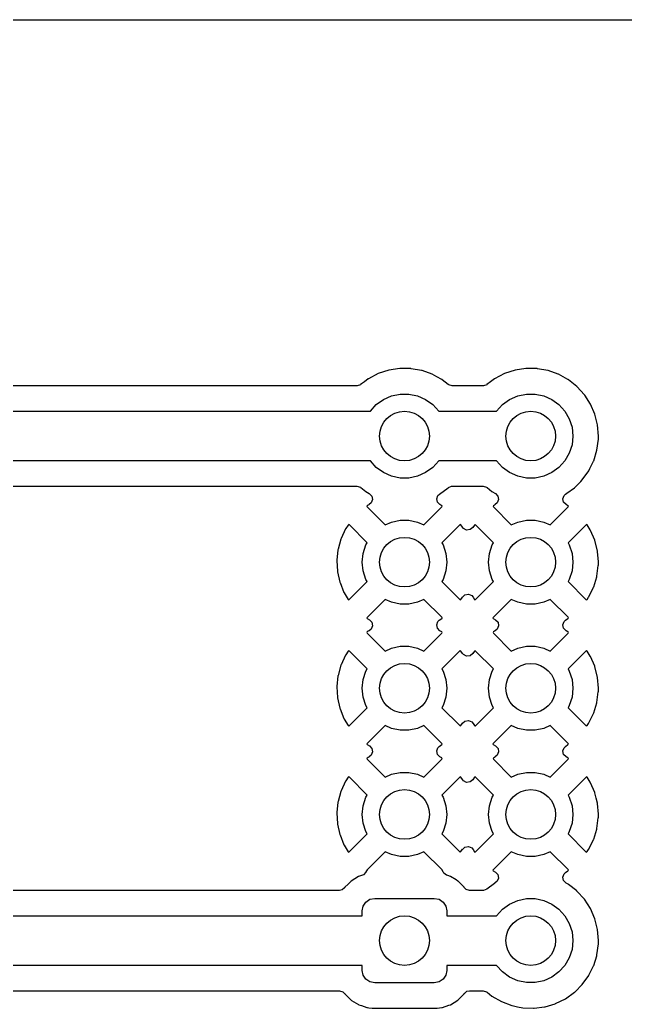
# Model space of a CAD drawing. Extents: x 64 to 233, y -134 to -59.
# Drawn here: x 197.24 to 209.43, y -78.83 to -58.93 of the extents above; entities that cross this region are included whole.
import ezdxf

# ---------------------------------------------------------------- set-up
doc = ezdxf.new("R2010")
doc.units = 0
doc.layers.add('BLACK', color=7, linetype='CONTINUOUS')

msp = doc.modelspace()

# ---------------------------------------------------------------- linework, layer by layer
at = {"layer": 'BLACK', "linetype": 'CONTINUOUS'}
for p, q in [((64.1345, -58.9285), (233.045, -58.9285)), ((204.459, -66.0534), (204.261, -66.1565)), ((204.672, -65.984), (204.459, -66.0534)), ((204.892, -65.9502), (204.672, -65.984)), ((204.898, -65.9502), (204.892, -65.9502)), ((205.042, -65.952), (204.898, -65.9502)), ((204.898, -65.9502), (204.898, -65.9502)), ((205.116, -65.9529), (205.042, -65.952)), ((205.121, -65.9538), (205.116, -65.9529)), ((205.331, -65.9912), (205.121, -65.9538)), ((205.121, -65.9538), (205.121, -65.9538)), ((205.336, -65.9921), (205.331, -65.9912)), ((205.331, -65.9912), (205.331, -65.9912)), ((205.341, -65.9938), (205.336, -65.9921)), ((205.541, -66.0649), (205.341, -65.9938)), ((205.341, -65.9938), (205.341, -65.9938)), ((205.546, -66.0666), (205.541, -66.0649)), ((205.541, -66.0649), (205.541, -66.0649)), ((205.64, -66.1182), (205.546, -66.0666)), ((206.999, -66.0534), (206.801, -66.1565)), ((207.212, -65.984), (206.999, -66.0534)), ((207.432, -65.9502), (207.212, -65.984)), ((207.438, -65.9502), (207.432, -65.9502)), ((207.582, -65.952), (207.438, -65.9502)), ((207.438, -65.9502), (207.438, -65.9502)), ((207.656, -65.9529), (207.582, -65.952)), ((207.661, -65.9538), (207.656, -65.9529)), ((207.871, -65.9912), (207.661, -65.9538)), ((207.661, -65.9538), (207.661, -65.9538)), ((207.876, -65.9921), (207.871, -65.9912)), ((207.871, -65.9912), (207.871, -65.9912)), ((207.881, -65.9938), (207.876, -65.9921)), ((208.081, -66.0649), (207.881, -65.9938)), ((207.881, -65.9938), (207.881, -65.9938)), ((208.086, -66.0666), (208.081, -66.0649)), ((208.081, -66.0649), (208.081, -66.0649)), ((208.18, -66.1182), (208.086, -66.0666)), ((204.102, -66.2763), (204.035, -66.3012)), ((204.104, -66.2744), (204.102, -66.2763)), ((204.179, -66.2181), (204.104, -66.2744)), ((204.257, -66.1596), (204.179, -66.2181)), ((204.261, -66.1565), (204.257, -66.1596)), ((204.257, -66.1596), (204.257, -66.1596)), ((205.735, -66.1708), (205.64, -66.1182)), ((205.742, -66.1746), (205.735, -66.1708)), ((205.746, -66.1778), (205.742, -66.1746)), ((205.868, -66.2744), (205.746, -66.1778)), ((205.746, -66.1778), (205.746, -66.1778)), ((205.878, -66.2815), (205.868, -66.2744)), ((206.642, -66.2763), (206.575, -66.3012)), ((206.644, -66.2744), (206.642, -66.2763)), ((206.719, -66.2181), (206.644, -66.2744)), ((206.797, -66.1596), (206.719, -66.2181)), ((206.801, -66.1565), (206.797, -66.1596)), ((206.797, -66.1596), (206.797, -66.1596)), ((208.275, -66.1708), (208.18, -66.1182)), ((208.282, -66.1746), (208.275, -66.1708)), ((208.286, -66.1778), (208.282, -66.1746)), ((208.453, -66.3098), (208.286, -66.1778)), ((208.286, -66.1778), (208.286, -66.1778)), ((204.026, -66.3015), (196.539, -66.3015)), ((204.035, -66.3012), (204.026, -66.3015)), ((204.725, -66.5016), (204.899, -66.4647)), ((204.899, -66.4647), (205.076, -66.4647)), ((205.076, -66.4647), (205.25, -66.5016)), ((205.946, -66.3015), (205.878, -66.2815)), ((206.566, -66.3015), (205.946, -66.3015)), ((206.575, -66.3012), (206.566, -66.3015)), ((207.265, -66.5016), (207.439, -66.4647)), ((207.439, -66.4647), (207.616, -66.4647)), ((207.616, -66.4647), (207.79, -66.5016)), ((208.453, -66.3099), (208.453, -66.3098)), ((208.457, -66.3131), (208.453, -66.3099)), ((208.608, -66.4783), (208.457, -66.3131)), ((204.419, -66.6783), (204.562, -66.5739)), ((204.562, -66.5739), (204.725, -66.5016)), ((205.25, -66.5016), (205.412, -66.5739)), ((205.412, -66.5739), (205.556, -66.6783)), ((206.959, -66.6783), (207.102, -66.5739)), ((207.102, -66.5739), (207.265, -66.5016)), ((207.79, -66.5016), (207.952, -66.5739)), ((207.952, -66.5739), (208.096, -66.6783)), ((208.614, -66.4889), (208.608, -66.4783)), ((208.729, -66.6658), (208.614, -66.4889)), ((208.818, -66.8707), (208.729, -66.6658)), ((196.267, -66.81), (204.3, -66.81)), ((204.3, -66.81), (204.419, -66.6783)), ((205.556, -66.6783), (205.675, -66.81)), ((205.675, -66.81), (206.84, -66.81)), ((206.84, -66.81), (206.959, -66.6783)), ((208.096, -66.6783), (208.215, -66.8104)), ((208.215, -66.8104), (208.304, -66.9643)), ((208.872, -67.0874), (208.818, -66.8707)), ((208.304, -66.9643), (208.359, -67.1333)), ((208.359, -67.1333), (208.377, -67.31)), ((208.891, -67.31), (208.872, -67.0874)), ((208.377, -67.31), (208.359, -67.4867)), ((208.86, -67.5981), (208.889, -67.3766)), ((208.889, -67.3766), (208.891, -67.31)), ((208.304, -67.6557), (208.215, -67.8096)), ((208.359, -67.4867), (208.304, -67.6557)), ((208.795, -67.8118), (208.86, -67.5981)), ((204.3, -67.81), (196.267, -67.81)), ((204.419, -67.9417), (204.3, -67.81)), ((205.675, -67.81), (205.556, -67.9417)), ((206.84, -67.81), (205.675, -67.81)), ((206.959, -67.9417), (206.84, -67.81)), ((208.215, -67.8096), (208.096, -67.9417)), ((208.72, -67.964), (208.793, -67.8165)), ((208.793, -67.8165), (208.795, -67.8118)), ((208.793, -67.8165), (208.793, -67.8165)), ((204.562, -68.0461), (204.419, -67.9417)), ((204.725, -68.1184), (204.562, -68.0461)), ((205.412, -68.0461), (205.25, -68.1184)), ((205.556, -67.9417), (205.412, -68.0461)), ((207.102, -68.0461), (206.959, -67.9417)), ((207.265, -68.1184), (207.102, -68.0461)), ((207.952, -68.0461), (207.79, -68.1184)), ((208.096, -67.9417), (207.952, -68.0461)), ((208.566, -68.1935), (208.696, -68.0121)), ((208.696, -68.0121), (208.72, -67.964)), ((204.899, -68.1553), (204.725, -68.1184)), ((205.076, -68.1553), (204.899, -68.1553)), ((205.25, -68.1184), (205.076, -68.1553)), ((207.439, -68.1553), (207.265, -68.1184)), ((207.616, -68.1553), (207.439, -68.1553)), ((207.79, -68.1184), (207.616, -68.1553)), ((208.42, -68.3385), (208.533, -68.2256)), ((208.533, -68.2256), (208.566, -68.1935)), ((196.544, -68.3185), (204.03, -68.3185)), ((204.03, -68.3185), (204.098, -68.3385)), ((204.098, -68.3385), (204.11, -68.3476)), ((204.11, -68.3476), (204.206, -68.4266)), ((204.206, -68.4266), (204.279, -68.4698)), ((205.688, -68.4792), (205.863, -68.3542)), ((205.863, -68.3542), (205.867, -68.3512)), ((205.867, -68.3512), (205.87, -68.3482)), ((205.87, -68.3482), (205.935, -68.3196)), ((205.935, -68.3196), (205.951, -68.3185)), ((205.951, -68.3185), (206.57, -68.3185)), ((206.57, -68.3185), (206.638, -68.3385)), ((206.638, -68.3385), (206.65, -68.3476)), ((206.65, -68.3476), (206.746, -68.4266)), ((206.746, -68.4266), (206.819, -68.4698)), ((208.228, -68.4792), (208.251, -68.4625)), ((208.251, -68.4625), (208.407, -68.3512)), ((208.407, -68.3512), (208.42, -68.3385)), ((204.315, -68.657), (204.274, -68.6903)), ((204.279, -68.4698), (204.328, -68.5214)), ((204.341, -68.5912), (204.315, -68.657)), ((204.328, -68.5214), (204.341, -68.5912)), ((205.635, -68.5722), (205.66, -68.5058)), ((205.65, -68.6417), (205.635, -68.5722)), ((205.7, -68.6921), (205.65, -68.6417)), ((205.66, -68.5058), (205.688, -68.4792)), ((206.855, -68.657), (206.814, -68.6903)), ((206.819, -68.4698), (206.868, -68.5214)), ((206.881, -68.5912), (206.855, -68.657)), ((206.868, -68.5214), (206.881, -68.5912)), ((208.175, -68.5722), (208.2, -68.5058)), ((208.19, -68.6417), (208.175, -68.5722)), ((208.24, -68.6921), (208.19, -68.6417)), ((208.2, -68.5058), (208.228, -68.4792)), ((204.237, -68.7151), (204.229, -68.7264)), ((204.229, -68.7264), (204.235, -68.7388)), ((204.235, -68.7388), (204.596, -69.0991)), ((204.257, -68.7), (204.237, -68.7151)), ((204.266, -68.6945), (204.257, -68.7)), ((204.274, -68.6903), (204.266, -68.6945)), ((205.379, -69.0991), (205.741, -68.7374)), ((205.737, -68.7125), (205.7, -68.6921)), ((205.741, -68.7152), (205.737, -68.7125)), ((205.748, -68.7245), (205.741, -68.7152)), ((205.741, -68.7374), (205.748, -68.7245)), ((206.777, -68.7151), (206.769, -68.7264)), ((206.769, -68.7264), (206.775, -68.7388)), ((206.775, -68.7388), (207.136, -69.0991)), ((206.797, -68.7), (206.777, -68.7151)), ((206.806, -68.6945), (206.797, -68.7)), ((206.814, -68.6903), (206.806, -68.6945)), ((207.919, -69.0991), (208.281, -68.7374)), ((208.277, -68.7125), (208.24, -68.6921)), ((208.281, -68.7152), (208.277, -68.7125)), ((208.288, -68.7245), (208.281, -68.7152)), ((208.281, -68.7374), (208.288, -68.7245)), ((204.596, -69.0991), (204.725, -69.0416)), ((204.725, -69.0416), (204.899, -69.0047)), ((204.899, -69.0047), (205.076, -69.0047)), ((205.076, -69.0047), (205.25, -69.0416)), ((205.25, -69.0416), (205.379, -69.0991)), ((207.136, -69.0991), (207.265, -69.0416)), ((207.265, -69.0416), (207.439, -69.0047)), ((207.439, -69.0047), (207.616, -69.0047)), ((207.616, -69.0047), (207.79, -69.0416)), ((207.79, -69.0416), (207.919, -69.0991)), ((203.801, -69.1816), (203.711, -69.3748)), ((203.806, -69.1727), (203.801, -69.1816)), ((203.854, -69.1024), (203.806, -69.1727)), ((203.866, -69.0928), (203.854, -69.1024)), ((203.877, -69.0991), (203.866, -69.0928)), ((204.237, -69.4589), (203.877, -69.0991)), ((206.1, -69.0964), (205.738, -69.4589)), ((206.11, -69.092), (206.1, -69.0964)), ((206.121, -69.1012), (206.11, -69.092)), ((206.151, -69.148), (206.121, -69.1012)), ((206.172, -69.1724), (206.151, -69.148)), ((206.235, -69.2037), (206.172, -69.1724)), ((206.306, -69.1955), (206.235, -69.2037)), ((206.361, -69.1505), (206.306, -69.1955)), ((206.394, -69.1024), (206.361, -69.1505)), ((206.406, -69.0928), (206.394, -69.1024)), ((206.417, -69.0991), (206.406, -69.0928)), ((206.777, -69.4589), (206.417, -69.0991)), ((208.64, -69.0964), (208.278, -69.4589)), ((208.65, -69.092), (208.64, -69.0964)), ((208.661, -69.1012), (208.65, -69.092)), ((208.726, -69.2017), (208.661, -69.1012)), ((208.73, -69.2108), (208.726, -69.2017)), ((208.815, -69.4061), (208.73, -69.2108)), ((203.707, -69.3845), (203.65, -69.5897)), ((203.711, -69.3748), (203.707, -69.3845)), ((204.211, -69.5043), (204.237, -69.4589)), ((205.738, -69.4589), (205.764, -69.5043)), ((206.751, -69.5043), (206.777, -69.4589)), ((208.278, -69.4589), (208.304, -69.5043)), ((208.819, -69.4159), (208.815, -69.4061)), ((208.871, -69.6224), (208.819, -69.4159)), ((203.648, -69.5998), (203.626, -69.8116)), ((203.65, -69.5897), (203.648, -69.5998)), ((204.156, -69.6733), (204.211, -69.5043)), ((205.764, -69.5043), (205.819, -69.6733)), ((206.696, -69.6733), (206.751, -69.5043)), ((208.304, -69.5043), (208.359, -69.6733)), ((208.872, -69.6326), (208.871, -69.6224)), ((208.89, -69.8466), (208.872, -69.6326)), ((203.626, -69.8116), (203.626, -69.8219)), ((203.626, -69.8219), (203.638, -70.0345)), ((204.137, -69.85), (204.156, -69.6733)), ((204.156, -70.0267), (204.137, -69.85)), ((205.819, -69.6733), (205.837, -69.85)), ((205.837, -69.85), (205.819, -70.0267)), ((206.677, -69.85), (206.696, -69.6733)), ((206.696, -70.0267), (206.677, -69.85)), ((208.359, -69.6733), (208.377, -69.85)), ((208.377, -69.85), (208.359, -70.0267)), ((208.889, -69.9132), (208.89, -69.8534)), ((208.89, -69.8534), (208.89, -69.8466)), ((203.638, -70.0345), (203.639, -70.0447)), ((203.639, -70.0447), (203.686, -70.2524)), ((204.211, -70.1957), (204.156, -70.0267)), ((205.819, -70.0267), (205.764, -70.1957)), ((206.751, -70.1957), (206.696, -70.0267)), ((208.359, -70.0267), (208.304, -70.1957)), ((208.86, -70.1328), (208.888, -69.9199)), ((208.888, -69.9199), (208.889, -69.9132)), ((203.686, -70.2524), (203.689, -70.2623)), ((203.873, -70.6051), (204.237, -70.2411)), ((204.237, -70.2411), (204.211, -70.1957)), ((205.764, -70.1957), (205.738, -70.2411)), ((205.738, -70.2411), (206.098, -70.6013)), ((206.413, -70.6051), (206.777, -70.2411)), ((206.777, -70.2411), (206.751, -70.1957)), ((208.304, -70.1957), (208.278, -70.2411)), ((208.278, -70.2411), (208.638, -70.6013)), ((208.796, -70.3467), (208.858, -70.1429)), ((208.858, -70.1429), (208.86, -70.1328)), ((203.689, -70.2623), (203.769, -70.4596)), ((208.698, -70.5472), (208.792, -70.3563)), ((208.792, -70.3563), (208.796, -70.3467)), ((203.769, -70.4596), (203.774, -70.4688)), ((203.774, -70.4688), (203.854, -70.5994)), ((203.854, -70.5994), (203.864, -70.6089)), ((203.864, -70.6089), (203.873, -70.6051)), ((204.596, -70.6009), (204.234, -70.9625)), ((204.725, -70.6584), (204.596, -70.6009)), ((205.379, -70.6009), (205.25, -70.6584)), ((205.738, -70.9599), (205.379, -70.6009)), ((206.098, -70.6013), (206.11, -70.6078)), ((206.11, -70.6078), (206.122, -70.5989)), ((206.122, -70.5989), (206.156, -70.5518)), ((206.156, -70.5518), (206.157, -70.5526)), ((206.157, -70.5526), (206.204, -70.5089)), ((206.204, -70.5089), (206.274, -70.4967)), ((206.274, -70.4967), (206.34, -70.5242)), ((206.34, -70.5242), (206.367, -70.556)), ((206.367, -70.556), (206.394, -70.5994)), ((206.394, -70.5994), (206.404, -70.6089)), ((206.404, -70.6089), (206.413, -70.6051)), ((207.136, -70.6009), (206.774, -70.9625)), ((207.265, -70.6584), (207.136, -70.6009)), ((207.919, -70.6009), (207.79, -70.6584)), ((208.278, -70.9599), (207.919, -70.6009)), ((208.638, -70.6013), (208.65, -70.6078)), ((208.65, -70.6078), (208.662, -70.5989)), ((208.662, -70.5989), (208.693, -70.556)), ((208.693, -70.556), (208.698, -70.5472)), ((204.899, -70.6953), (204.725, -70.6584)), ((205.076, -70.6953), (204.899, -70.6953)), ((205.25, -70.6584), (205.076, -70.6953)), ((207.439, -70.6953), (207.265, -70.6584)), ((207.616, -70.6953), (207.439, -70.6953)), ((207.79, -70.6584), (207.616, -70.6953)), ((204.234, -70.9625), (204.227, -70.9749)), ((204.227, -70.9749), (204.233, -70.9819)), ((204.233, -70.9819), (204.28, -71.0095)), ((204.28, -71.0095), (204.329, -71.0611)), ((205.635, -71.112), (205.66, -71.0456)), ((205.66, -71.0456), (205.687, -71.019)), ((205.687, -71.019), (205.737, -70.9837)), ((205.737, -70.9837), (205.744, -70.9749)), ((205.745, -70.973), (205.738, -70.9599)), ((205.744, -70.9749), (205.745, -70.973)), ((206.774, -70.9625), (206.767, -70.9749)), ((206.767, -70.9749), (206.773, -70.9819)), ((206.773, -70.9819), (206.82, -71.0095)), ((206.82, -71.0095), (206.869, -71.0611)), ((208.175, -71.112), (208.2, -71.0456)), ((208.2, -71.0456), (208.227, -71.019)), ((208.227, -71.019), (208.277, -70.9837)), ((208.277, -70.9837), (208.285, -70.973)), ((208.285, -70.973), (208.278, -70.9599)), ((204.257, -71.24), (204.237, -71.2551)), ((204.266, -71.2345), (204.257, -71.24)), ((204.275, -71.2301), (204.266, -71.2345)), ((204.315, -71.1967), (204.275, -71.2301)), ((204.342, -71.1309), (204.315, -71.1967)), ((204.329, -71.0611), (204.342, -71.1309)), ((205.65, -71.1814), (205.635, -71.112)), ((205.7, -71.2319), (205.65, -71.1814)), ((205.737, -71.2525), (205.7, -71.2319)), ((205.741, -71.2552), (205.737, -71.2525)), ((206.797, -71.24), (206.777, -71.2551)), ((206.806, -71.2345), (206.797, -71.24)), ((206.815, -71.2301), (206.806, -71.2345)), ((206.855, -71.1967), (206.815, -71.2301)), ((206.882, -71.1309), (206.855, -71.1967)), ((206.869, -71.0611), (206.882, -71.1309)), ((208.19, -71.1814), (208.175, -71.112)), ((208.24, -71.2319), (208.19, -71.1814)), ((208.277, -71.2525), (208.24, -71.2319)), ((208.281, -71.2552), (208.277, -71.2525)), ((204.237, -71.2551), (204.229, -71.2664)), ((204.229, -71.2664), (204.235, -71.2788)), ((204.235, -71.2788), (204.596, -71.6391)), ((205.379, -71.6391), (205.741, -71.2774)), ((205.748, -71.2645), (205.741, -71.2552)), ((205.741, -71.2774), (205.748, -71.2645)), ((206.777, -71.2551), (206.769, -71.2664)), ((206.769, -71.2664), (206.775, -71.2788)), ((206.775, -71.2788), (207.136, -71.6391)), ((207.919, -71.6391), (208.281, -71.2774)), ((208.288, -71.2645), (208.281, -71.2552)), ((208.281, -71.2774), (208.288, -71.2645)), ((203.854, -71.6424), (203.806, -71.7127)), ((203.866, -71.6328), (203.854, -71.6424)), ((203.877, -71.6391), (203.866, -71.6328)), ((204.237, -71.9989), (203.877, -71.6391)), ((204.596, -71.6391), (204.725, -71.5816)), ((204.725, -71.5816), (204.899, -71.5447)), ((204.899, -71.5447), (205.076, -71.5447)), ((205.076, -71.5447), (205.25, -71.5816)), ((205.25, -71.5816), (205.379, -71.6391)), ((206.1, -71.6364), (205.738, -71.9989)), ((206.11, -71.632), (206.1, -71.6364)), ((206.121, -71.6412), (206.11, -71.632)), ((206.151, -71.688), (206.121, -71.6412)), ((206.394, -71.6424), (206.361, -71.6905)), ((206.406, -71.6328), (206.394, -71.6424)), ((206.417, -71.6391), (206.406, -71.6328)), ((206.777, -71.9989), (206.417, -71.6391)), ((207.136, -71.6391), (207.265, -71.5816)), ((207.265, -71.5816), (207.439, -71.5447)), ((207.439, -71.5447), (207.616, -71.5447)), ((207.616, -71.5447), (207.79, -71.5816)), ((207.79, -71.5816), (207.919, -71.6391)), ((208.64, -71.6364), (208.278, -71.9989)), ((208.65, -71.632), (208.64, -71.6364)), ((208.661, -71.6412), (208.65, -71.632)), ((208.726, -71.7417), (208.661, -71.6412)), ((203.801, -71.7216), (203.711, -71.9148)), ((203.806, -71.7127), (203.801, -71.7216)), ((206.172, -71.7124), (206.151, -71.688)), ((206.235, -71.7437), (206.172, -71.7124)), ((206.306, -71.7355), (206.235, -71.7437)), ((206.361, -71.6905), (206.306, -71.7355)), ((208.73, -71.7508), (208.726, -71.7417)), ((208.815, -71.9461), (208.73, -71.7508)), ((203.707, -71.9245), (203.65, -72.1297)), ((203.711, -71.9148), (203.707, -71.9245)), ((204.156, -72.2133), (204.211, -72.0443)), ((204.211, -72.0443), (204.237, -71.9989)), ((205.738, -71.9989), (205.764, -72.0443)), ((205.764, -72.0443), (205.819, -72.2133)), ((206.696, -72.2133), (206.751, -72.0443)), ((206.751, -72.0443), (206.777, -71.9989)), ((208.278, -71.9989), (208.304, -72.0443)), ((208.304, -72.0443), (208.359, -72.2133)), ((208.819, -71.9559), (208.815, -71.9461)), ((208.871, -72.1624), (208.819, -71.9559)), ((203.648, -72.1398), (203.626, -72.3516)), ((203.65, -72.1297), (203.648, -72.1398)), ((204.137, -72.39), (204.156, -72.2133)), ((205.819, -72.2133), (205.837, -72.39)), ((206.677, -72.39), (206.696, -72.2133)), ((208.359, -72.2133), (208.377, -72.39)), ((208.872, -72.1726), (208.871, -72.1624)), ((208.89, -72.3866), (208.872, -72.1726)), ((203.626, -72.3516), (203.626, -72.3619)), ((203.626, -72.3619), (203.638, -72.5745)), ((204.156, -72.5667), (204.137, -72.39)), ((205.837, -72.39), (205.819, -72.5667)), ((206.696, -72.5667), (206.677, -72.39)), ((208.377, -72.39), (208.359, -72.5667)), ((208.889, -72.4532), (208.89, -72.3934)), ((208.89, -72.3934), (208.89, -72.3866)), ((203.638, -72.5745), (203.639, -72.5847)), ((203.639, -72.5847), (203.686, -72.7924)), ((204.211, -72.7357), (204.156, -72.5667)), ((205.819, -72.5667), (205.764, -72.7357)), ((206.751, -72.7357), (206.696, -72.5667)), ((208.359, -72.5667), (208.304, -72.7357)), ((208.86, -72.6728), (208.888, -72.4599)), ((208.888, -72.4599), (208.889, -72.4532)), ((203.686, -72.7924), (203.689, -72.8023)), ((203.689, -72.8023), (203.769, -72.9996)), ((203.873, -73.1451), (204.237, -72.7811)), ((204.237, -72.7811), (204.211, -72.7357)), ((205.764, -72.7357), (205.738, -72.7811)), ((205.738, -72.7811), (206.098, -73.1413)), ((206.413, -73.1451), (206.777, -72.7811)), ((206.777, -72.7811), (206.751, -72.7357)), ((208.304, -72.7357), (208.278, -72.7811)), ((208.278, -72.7811), (208.638, -73.1413)), ((208.796, -72.8867), (208.858, -72.6829)), ((208.858, -72.6829), (208.86, -72.6728)), ((203.769, -72.9996), (203.774, -73.0088)), ((203.774, -73.0088), (203.854, -73.1394)), ((206.204, -73.0489), (206.274, -73.0367)), ((206.274, -73.0367), (206.34, -73.0642)), ((208.698, -73.0872), (208.792, -72.8963)), ((208.792, -72.8963), (208.796, -72.8867)), ((203.854, -73.1394), (203.864, -73.1489)), ((203.864, -73.1489), (203.873, -73.1451)), ((204.596, -73.1409), (204.234, -73.5025)), ((204.725, -73.1984), (204.596, -73.1409)), ((204.899, -73.2353), (204.725, -73.1984)), ((205.076, -73.2353), (204.899, -73.2353)), ((205.25, -73.1984), (205.076, -73.2353)), ((205.379, -73.1409), (205.25, -73.1984)), ((205.738, -73.4999), (205.379, -73.1409)), ((206.098, -73.1413), (206.11, -73.1478)), ((206.11, -73.1478), (206.122, -73.1389)), ((206.122, -73.1389), (206.156, -73.0918)), ((206.156, -73.0918), (206.157, -73.0926)), ((206.157, -73.0926), (206.204, -73.0489)), ((206.34, -73.0642), (206.367, -73.096)), ((206.367, -73.096), (206.394, -73.1394)), ((206.394, -73.1394), (206.404, -73.1489)), ((206.404, -73.1489), (206.413, -73.1451)), ((207.136, -73.1409), (206.774, -73.5025)), ((207.265, -73.1984), (207.136, -73.1409)), ((207.439, -73.2353), (207.265, -73.1984)), ((207.616, -73.2353), (207.439, -73.2353)), ((207.79, -73.1984), (207.616, -73.2353)), ((207.919, -73.1409), (207.79, -73.1984)), ((208.278, -73.4999), (207.919, -73.1409)), ((208.638, -73.1413), (208.65, -73.1478)), ((208.65, -73.1478), (208.662, -73.1389)), ((208.662, -73.1389), (208.693, -73.096)), ((208.693, -73.096), (208.698, -73.0872)), ((204.234, -73.5025), (204.227, -73.5149)), ((204.227, -73.5149), (204.233, -73.5219)), ((204.233, -73.5219), (204.28, -73.5495)), ((204.28, -73.5495), (204.329, -73.6011)), ((204.329, -73.6011), (204.342, -73.6709)), ((205.635, -73.652), (205.66, -73.5856)), ((205.66, -73.5856), (205.687, -73.559)), ((205.687, -73.559), (205.737, -73.5237)), ((205.737, -73.5237), (205.744, -73.5149)), ((205.745, -73.513), (205.738, -73.4999)), ((205.744, -73.5149), (205.745, -73.513)), ((206.774, -73.5025), (206.767, -73.5149)), ((206.767, -73.5149), (206.773, -73.5219)), ((206.773, -73.5219), (206.82, -73.5495)), ((206.82, -73.5495), (206.869, -73.6011)), ((206.869, -73.6011), (206.882, -73.6709)), ((208.175, -73.652), (208.2, -73.5856)), ((208.2, -73.5856), (208.227, -73.559)), ((208.227, -73.559), (208.277, -73.5237)), ((208.277, -73.5237), (208.285, -73.513)), ((208.285, -73.513), (208.278, -73.4999)), ((204.237, -73.7951), (204.229, -73.8064)), ((204.229, -73.8064), (204.235, -73.8188)), ((204.235, -73.8188), (204.596, -74.1791)), ((204.257, -73.78), (204.237, -73.7951)), ((204.266, -73.7745), (204.257, -73.78)), ((204.275, -73.7701), (204.266, -73.7745)), ((204.315, -73.7367), (204.275, -73.7701)), ((204.342, -73.6709), (204.315, -73.7367)), ((205.379, -74.1791), (205.741, -73.8174)), ((205.65, -73.7214), (205.635, -73.652)), ((205.7, -73.7719), (205.65, -73.7214)), ((205.737, -73.7925), (205.7, -73.7719)), ((205.741, -73.7952), (205.737, -73.7925)), ((205.748, -73.8045), (205.741, -73.7952)), ((205.741, -73.8174), (205.748, -73.8045)), ((206.777, -73.7951), (206.769, -73.8064)), ((206.769, -73.8064), (206.775, -73.8188)), ((206.775, -73.8188), (207.136, -74.1791)), ((206.797, -73.78), (206.777, -73.7951)), ((206.806, -73.7745), (206.797, -73.78)), ((206.815, -73.7701), (206.806, -73.7745)), ((206.855, -73.7367), (206.815, -73.7701)), ((206.882, -73.6709), (206.855, -73.7367)), ((207.919, -74.1791), (208.281, -73.8174)), ((208.19, -73.7214), (208.175, -73.652)), ((208.24, -73.7719), (208.19, -73.7214)), ((208.277, -73.7925), (208.24, -73.7719)), ((208.281, -73.7952), (208.277, -73.7925)), ((208.288, -73.8045), (208.281, -73.7952)), ((208.281, -73.8174), (208.288, -73.8045)), ((203.854, -74.1824), (203.806, -74.2527)), ((203.866, -74.1728), (203.854, -74.1824)), ((203.877, -74.1791), (203.866, -74.1728)), ((204.237, -74.5389), (203.877, -74.1791)), ((204.596, -74.1791), (204.725, -74.1216)), ((204.725, -74.1216), (204.899, -74.0847)), ((204.899, -74.0847), (205.076, -74.0847)), ((205.076, -74.0847), (205.25, -74.1216)), ((205.25, -74.1216), (205.379, -74.1791)), ((206.1, -74.1764), (205.738, -74.5389)), ((206.11, -74.172), (206.1, -74.1764)), ((206.121, -74.1812), (206.11, -74.172)), ((206.151, -74.228), (206.121, -74.1812)), ((206.172, -74.2524), (206.151, -74.228)), ((206.361, -74.2305), (206.306, -74.2755)), ((206.394, -74.1824), (206.361, -74.2305)), ((206.406, -74.1728), (206.394, -74.1824)), ((206.417, -74.1791), (206.406, -74.1728)), ((206.777, -74.5389), (206.417, -74.1791)), ((207.136, -74.1791), (207.265, -74.1216)), ((207.265, -74.1216), (207.439, -74.0847)), ((207.439, -74.0847), (207.616, -74.0847)), ((207.616, -74.0847), (207.79, -74.1216)), ((207.79, -74.1216), (207.919, -74.1791)), ((208.64, -74.1764), (208.278, -74.5389)), ((208.65, -74.172), (208.64, -74.1764)), ((208.661, -74.1812), (208.65, -74.172)), ((208.726, -74.2817), (208.661, -74.1812)), ((203.801, -74.2616), (203.711, -74.4548)), ((203.806, -74.2527), (203.801, -74.2616)), ((206.235, -74.2837), (206.172, -74.2524)), ((206.306, -74.2755), (206.235, -74.2837)), ((208.73, -74.2908), (208.726, -74.2817)), ((208.815, -74.4861), (208.73, -74.2908)), ((203.707, -74.4645), (203.65, -74.6697)), ((203.711, -74.4548), (203.707, -74.4645)), ((204.156, -74.7533), (204.211, -74.5843)), ((204.211, -74.5843), (204.237, -74.5389)), ((205.738, -74.5389), (205.764, -74.5843)), ((205.764, -74.5843), (205.819, -74.7533)), ((206.696, -74.7533), (206.751, -74.5843)), ((206.751, -74.5843), (206.777, -74.5389)), ((208.278, -74.5389), (208.304, -74.5843)), ((208.304, -74.5843), (208.359, -74.7533)), ((208.819, -74.4959), (208.815, -74.4861)), ((208.846, -74.6047), (208.819, -74.4959)), ((208.871, -74.7024), (208.846, -74.6047)), ((203.648, -74.6798), (203.626, -74.8916)), ((203.65, -74.6697), (203.648, -74.6798)), ((204.137, -74.93), (204.156, -74.7533)), ((205.819, -74.7533), (205.837, -74.93)), ((206.677, -74.93), (206.696, -74.7533)), ((208.359, -74.7533), (208.377, -74.93)), ((208.872, -74.7126), (208.871, -74.7024)), ((208.89, -74.9266), (208.872, -74.7126)), ((203.626, -74.8916), (203.626, -74.9019)), ((203.626, -74.9019), (203.638, -75.1145)), ((204.156, -75.1067), (204.137, -74.93)), ((205.837, -74.93), (205.819, -75.1067)), ((206.696, -75.1067), (206.677, -74.93)), ((208.377, -74.93), (208.359, -75.1067)), ((208.86, -75.2128), (208.888, -74.9999)), ((208.888, -74.9999), (208.889, -74.9932)), ((208.889, -74.9932), (208.89, -74.9334)), ((208.89, -74.9334), (208.89, -74.9266)), ((203.638, -75.1145), (203.639, -75.1247)), ((203.639, -75.1247), (203.686, -75.3324)), ((204.211, -75.2757), (204.156, -75.1067)), ((205.819, -75.1067), (205.764, -75.2757)), ((206.751, -75.2757), (206.696, -75.1067)), ((208.359, -75.1067), (208.304, -75.2757)), ((208.796, -75.4267), (208.858, -75.2229)), ((208.858, -75.2229), (208.86, -75.2128)), ((203.686, -75.3324), (203.689, -75.3423)), ((203.689, -75.3423), (203.769, -75.5396)), ((203.873, -75.6851), (204.237, -75.3211)), ((204.237, -75.3211), (204.211, -75.2757)), ((205.764, -75.2757), (205.738, -75.3211)), ((205.738, -75.3211), (206.098, -75.6813)), ((206.413, -75.6851), (206.777, -75.3211)), ((206.777, -75.3211), (206.751, -75.2757)), ((208.304, -75.2757), (208.278, -75.3211)), ((208.278, -75.3211), (208.638, -75.6813)), ((208.792, -75.4363), (208.796, -75.4267)), ((203.769, -75.5396), (203.774, -75.5488)), ((203.774, -75.5488), (203.854, -75.6794)), ((206.122, -75.6789), (206.156, -75.6318)), ((206.156, -75.6318), (206.157, -75.6326)), ((206.157, -75.6326), (206.204, -75.5889)), ((206.204, -75.5889), (206.274, -75.5767)), ((206.274, -75.5767), (206.34, -75.6042)), ((206.34, -75.6042), (206.367, -75.636)), ((208.693, -75.636), (208.698, -75.6272)), ((208.698, -75.6272), (208.792, -75.4363)), ((203.854, -75.6794), (203.864, -75.6889)), ((203.864, -75.6889), (203.873, -75.6851)), ((204.596, -75.6809), (204.234, -76.0425)), ((204.725, -75.7384), (204.596, -75.6809)), ((204.899, -75.7753), (204.725, -75.7384)), ((205.076, -75.7753), (204.899, -75.7753)), ((205.25, -75.7384), (205.076, -75.7753)), ((205.379, -75.6809), (205.25, -75.7384)), ((205.738, -76.0399), (205.379, -75.6809)), ((206.098, -75.6813), (206.11, -75.6878)), ((206.11, -75.6878), (206.122, -75.6789)), ((206.367, -75.636), (206.394, -75.6794)), ((206.394, -75.6794), (206.404, -75.6889)), ((206.404, -75.6889), (206.413, -75.6851)), ((207.136, -75.6809), (206.774, -76.0425)), ((207.265, -75.7384), (207.136, -75.6809)), ((207.439, -75.7753), (207.265, -75.7384)), ((207.616, -75.7753), (207.439, -75.7753)), ((207.79, -75.7384), (207.616, -75.7753)), ((207.919, -75.6809), (207.79, -75.7384)), ((208.278, -76.0399), (207.919, -75.6809)), ((208.638, -75.6813), (208.65, -75.6878)), ((208.65, -75.6878), (208.662, -75.6789)), ((208.662, -75.6789), (208.693, -75.636)), ((204.064, -76.1784), (203.913, -76.2715)), ((204.139, -76.1534), (204.064, -76.1784)), ((204.159, -76.1445), (204.139, -76.1534)), ((204.209, -76.0943), (204.159, -76.1445)), ((204.211, -76.0841), (204.209, -76.0943)), ((204.234, -76.0425), (204.211, -76.0841)), ((205.764, -76.0884), (205.738, -76.0399)), ((205.766, -76.0871), (205.764, -76.0884)), ((205.777, -76.1125), (205.766, -76.0871)), ((205.835, -76.153), (205.777, -76.1125)), ((205.856, -76.1601), (205.835, -76.153)), ((205.91, -76.1779), (205.856, -76.1601)), ((205.916, -76.1817), (205.91, -76.1779)), ((206.024, -76.2477), (205.916, -76.1817)), ((205.916, -76.1817), (205.916, -76.1817)), ((206.774, -76.0425), (206.767, -76.0549)), ((206.767, -76.0549), (206.773, -76.0619)), ((206.773, -76.0619), (206.819, -76.0892)), ((206.819, -76.0892), (206.868, -76.1408)), ((206.881, -76.2106), (206.855, -76.2764)), ((206.868, -76.1408), (206.881, -76.2106)), ((208.175, -76.1917), (208.2, -76.1252)), ((208.19, -76.2611), (208.175, -76.1917)), ((208.2, -76.1252), (208.228, -76.0986)), ((208.228, -76.0986), (208.277, -76.0637)), ((208.277, -76.0637), (208.285, -76.053)), ((208.285, -76.053), (208.278, -76.0399)), ((203.778, -76.4076), (203.732, -76.4491)), ((203.78, -76.4087), (203.778, -76.4076)), ((203.784, -76.4029), (203.78, -76.4087)), ((203.788, -76.3967), (203.784, -76.4029)), ((203.852, -76.3328), (203.788, -76.3967)), ((203.908, -76.2767), (203.852, -76.3328)), ((203.913, -76.2715), (203.908, -76.2767)), ((206.061, -76.2707), (206.024, -76.2477)), ((206.066, -76.2759), (206.061, -76.2707)), ((206.174, -76.3839), (206.066, -76.2759)), ((206.186, -76.3957), (206.174, -76.3839)), ((206.19, -76.4019), (206.186, -76.3957)), ((206.194, -76.4076), (206.19, -76.4019)), ((206.195, -76.4071), (206.194, -76.4076)), ((206.229, -76.4415), (206.195, -76.4071)), ((206.797, -76.3196), (206.642, -76.4363)), ((206.801, -76.3165), (206.797, -76.3196)), ((206.797, -76.3196), (206.797, -76.3196)), ((206.814, -76.3098), (206.801, -76.3165)), ((206.855, -76.2764), (206.814, -76.3098)), ((208.24, -76.3115), (208.19, -76.2611)), ((208.282, -76.3346), (208.24, -76.3115)), ((208.286, -76.3378), (208.282, -76.3346)), ((208.453, -76.4698), (208.286, -76.3378)), ((208.286, -76.3378), (208.286, -76.3378)), ((203.678, -76.4615), (196.539, -76.4615)), ((203.732, -76.4491), (203.678, -76.4615)), ((204.292, -76.639), (204.387, -76.62)), ((204.387, -76.62), (205.587, -76.62)), ((205.587, -76.62), (205.683, -76.639)), ((206.297, -76.4615), (206.229, -76.4415)), ((206.566, -76.4615), (206.297, -76.4615)), ((206.575, -76.4612), (206.566, -76.4615)), ((206.642, -76.4363), (206.575, -76.4612)), ((207.265, -76.6616), (207.439, -76.6247)), ((207.439, -76.6247), (207.616, -76.6247)), ((207.616, -76.6247), (207.79, -76.6616)), ((208.453, -76.4699), (208.453, -76.4698)), ((208.457, -76.4731), (208.453, -76.4699)), ((208.608, -76.6383), (208.457, -76.4731)), ((204.137, -76.87), (204.157, -76.7743)), ((204.157, -76.7743), (204.211, -76.6932)), ((204.211, -76.6932), (204.292, -76.639)), ((205.683, -76.639), (205.764, -76.6932)), ((205.764, -76.6932), (205.818, -76.7743)), ((205.818, -76.7743), (205.837, -76.87)), ((206.959, -76.8383), (207.102, -76.7339)), ((207.102, -76.7339), (207.265, -76.6616)), ((207.79, -76.6616), (207.952, -76.7339)), ((207.952, -76.7339), (208.096, -76.8383)), ((208.729, -76.8258), (208.608, -76.6383)), ((208.818, -77.0307), (208.729, -76.8258)), ((196.267, -76.97), (204.137, -76.97)), ((204.137, -76.97), (204.137, -76.87)), ((205.837, -76.87), (205.837, -76.97)), ((205.837, -76.97), (206.84, -76.97)), ((206.84, -76.97), (206.959, -76.8383)), ((208.096, -76.8383), (208.215, -76.9704)), ((208.215, -76.9704), (208.304, -77.1243)), ((208.304, -77.1243), (208.359, -77.2933)), ((208.872, -77.2474), (208.818, -77.0307)), ((208.359, -77.2933), (208.377, -77.47)), ((208.891, -77.47), (208.872, -77.2474)), ((208.377, -77.47), (208.359, -77.6467)), ((208.86, -77.7581), (208.889, -77.5366)), ((208.889, -77.5366), (208.89, -77.4995)), ((208.89, -77.4995), (208.891, -77.4734)), ((208.891, -77.4734), (208.891, -77.47)), ((208.891, -77.4734), (208.891, -77.4734)), ((208.304, -77.8157), (208.215, -77.9696)), ((208.359, -77.6467), (208.304, -77.8157)), ((208.795, -77.9718), (208.855, -77.7736)), ((208.855, -77.7736), (208.858, -77.763)), ((208.858, -77.763), (208.86, -77.7581)), ((208.858, -77.763), (208.858, -77.763)), ((204.137, -77.97), (196.267, -77.97)), ((204.137, -78.07), (204.137, -77.97)), ((206.84, -77.97), (205.837, -77.97)), ((205.837, -77.97), (205.837, -78.07)), ((206.959, -78.1017), (206.84, -77.97)), ((208.215, -77.9696), (208.096, -78.1017)), ((208.698, -78.1673), (208.793, -77.9765)), ((208.793, -77.9765), (208.795, -77.9718)), ((208.793, -77.9765), (208.793, -77.9765)), ((204.157, -78.1657), (204.137, -78.07)), ((204.211, -78.2468), (204.157, -78.1657)), ((205.818, -78.1657), (205.764, -78.2468)), ((205.837, -78.07), (205.818, -78.1657)), ((207.102, -78.2061), (206.959, -78.1017)), ((207.265, -78.2784), (207.102, -78.2061)), ((207.952, -78.2061), (207.79, -78.2784)), ((208.096, -78.1017), (207.952, -78.2061)), ((208.566, -78.3535), (208.696, -78.1721)), ((208.696, -78.1721), (208.698, -78.1673)), ((204.292, -78.301), (204.211, -78.2468)), ((204.387, -78.32), (204.292, -78.301)), ((205.587, -78.32), (204.387, -78.32)), ((205.683, -78.301), (205.587, -78.32)), ((205.764, -78.2468), (205.683, -78.301)), ((207.439, -78.3153), (207.265, -78.2784)), ((207.616, -78.3153), (207.439, -78.3153)), ((207.79, -78.2784), (207.616, -78.3153)), ((208.42, -78.4985), (208.562, -78.3571)), ((208.562, -78.3571), (208.566, -78.3535)), ((196.544, -78.4785), (203.678, -78.4785)), ((203.678, -78.4785), (203.746, -78.4985)), ((203.746, -78.4985), (203.78, -78.5329)), ((203.78, -78.5329), (203.781, -78.5324)), ((203.781, -78.5324), (203.785, -78.5381)), ((203.785, -78.5381), (203.789, -78.5443)), ((203.789, -78.5443), (203.914, -78.6693)), ((206.062, -78.6685), (206.187, -78.5433)), ((206.187, -78.5433), (206.191, -78.5371)), ((206.191, -78.5371), (206.195, -78.5313)), ((206.195, -78.5313), (206.197, -78.5324)), ((206.197, -78.5324), (206.243, -78.4909)), ((206.243, -78.4909), (206.297, -78.4785)), ((206.297, -78.4785), (206.57, -78.4785)), ((206.57, -78.4785), (206.638, -78.4985)), ((206.638, -78.4985), (206.65, -78.5076)), ((206.65, -78.5076), (206.746, -78.5866)), ((206.746, -78.5866), (206.939, -78.6993)), ((208.225, -78.6409), (208.407, -78.5112)), ((208.407, -78.5112), (208.42, -78.4985)), ((203.914, -78.6693), (203.92, -78.6731)), ((203.92, -78.6731), (203.92, -78.6731)), ((203.92, -78.6731), (204.058, -78.7577)), ((204.058, -78.7577), (204.065, -78.7621)), ((204.065, -78.7621), (204.119, -78.7801)), ((204.119, -78.7801), (204.226, -78.8156)), ((204.226, -78.8156), (204.226, -78.8156)), ((204.226, -78.8156), (204.233, -78.8178)), ((205.744, -78.8175), (205.75, -78.8153)), ((205.75, -78.8153), (205.882, -78.7713)), ((205.75, -78.8153), (205.75, -78.8153)), ((205.882, -78.7713), (205.911, -78.7615)), ((205.911, -78.7615), (206.062, -78.6685)), ((206.939, -78.6993), (207.147, -78.779)), ((207.147, -78.779), (207.152, -78.7801)), ((207.152, -78.7801), (207.152, -78.7801)), ((207.152, -78.7801), (207.26, -78.8019)), ((207.26, -78.8019), (207.366, -78.8236)), ((207.594, -78.8311), (207.806, -78.804)), ((207.806, -78.804), (207.811, -78.8034)), ((207.806, -78.804), (207.806, -78.804)), ((207.811, -78.8034), (207.816, -78.8019)), ((207.816, -78.8019), (208.02, -78.7407)), ((208.02, -78.7407), (208.025, -78.7392)), ((208.02, -78.7407), (208.02, -78.7407)), ((208.025, -78.7392), (208.225, -78.6409)), ((204.233, -78.8178), (204.239, -78.8185)), ((204.239, -78.8185), (204.239, -78.8185)), ((204.239, -78.8185), (204.271, -78.8217)), ((204.271, -78.8217), (204.337, -78.8285)), ((204.337, -78.8285), (205.638, -78.8285)), ((205.638, -78.8285), (205.641, -78.8282)), ((205.641, -78.8282), (205.737, -78.8182)), ((205.641, -78.8282), (205.641, -78.8282)), ((205.737, -78.8182), (205.744, -78.8175)), ((205.737, -78.8182), (205.737, -78.8182)), ((207.366, -78.8236), (207.371, -78.8238)), ((207.371, -78.8238), (207.371, -78.8238)), ((207.371, -78.8238), (207.584, -78.8316)), ((207.584, -78.8316), (207.584, -78.8316)), ((207.584, -78.8316), (207.589, -78.8318)), ((207.589, -78.8318), (207.594, -78.8311)), ((207.594, -78.8311), (207.594, -78.8311))]:
    msp.add_line(p, q, dxfattribs=at)
at = {"layer": 'BLACK'}
for centre in [(204.987, -67.31), (207.528, -67.31), (204.987, -69.85), (207.528, -69.85), (204.987, -72.39), (207.528, -72.39), (204.987, -74.93), (207.528, -74.93), (204.987, -77.47), (207.528, -77.47)]:
    msp.add_circle(centre, 0.5, dxfattribs=at)

doc.saveas('drawing.dxf')
